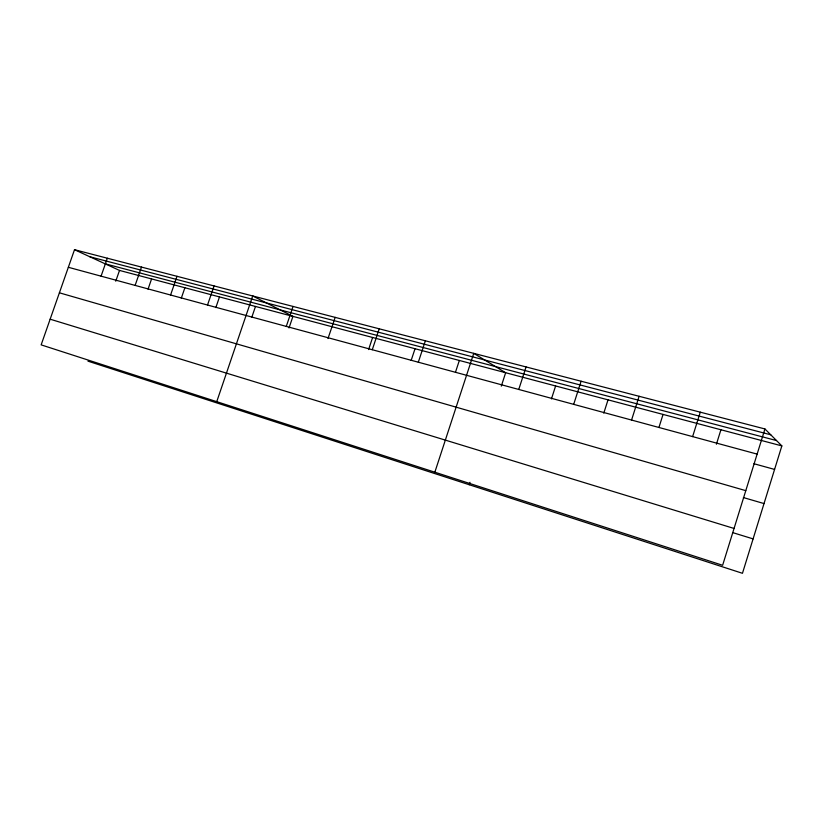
<?xml version="1.0" encoding="UTF-8"?>
<svg xmlns="http://www.w3.org/2000/svg" width="823" height="823" viewBox="0 0 823 823"><rect width="100%" height="100%" fill="white"/><g stroke="black" fill="none" stroke-linecap="round" stroke-linejoin="round"><path stroke-width="1.23" d="M764.937 428.958L722.625 565.288L41.15 344.868L74.512 249.698L764.937 428.958L781.85 445.901L742.459 573.302L87.958 361.153M692.616 436.612L700.291 412.169M716.401 444.225L720.927 429.76M658.976 427.343L663.05 414.432M631.56 420.049L639.111 396.285M603.784 413.136L608.022 399.855M573.682 404.35L581.11 381.224M551.441 398.918L555.618 385.966M469.233 484.737L470.015 482.319M501.3 386.121L505.651 372.737L473.739 353.345L434.842 472.207M518.757 389.454L526.062 366.935M455.438 372.356L459.337 360.464M411.191 360.351L415.039 348.726M418.31 362.213L425.378 340.794M368.591 349.569L372.613 337.481M372.284 349.724L379.238 328.809M327.986 338.541L335.167 317.369M286.281 326.402L293.029 306.434M289.027 327.955L292.937 316.382L252.702 295.961L216.747 401.665M251.787 317.339L255.49 306.454M215.852 307.586L219.494 296.918M181.297 298.214L184.887 287.752M207.519 305.035L214.062 285.931M148.037 289.182L151.586 278.925M170.577 295.015L177.027 276.312M115.755 281.209L119.51 270.428L74.512 249.698M135.126 285.396L141.474 267.084M101.075 276.168L107.329 258.216M89.851 256.766L770.781 434.801M105.138 263.813L776.521 440.562M119.51 270.428L781.85 445.901M68.35 267.29L757.129 454.111M753.899 463.719L774.577 469.419M59.4 292.813L745.792 490.652M743.395 497.565L764.022 503.573M50.152 319.19L734.054 528.459M732.532 532.563L753.096 538.89"/></g></svg>
